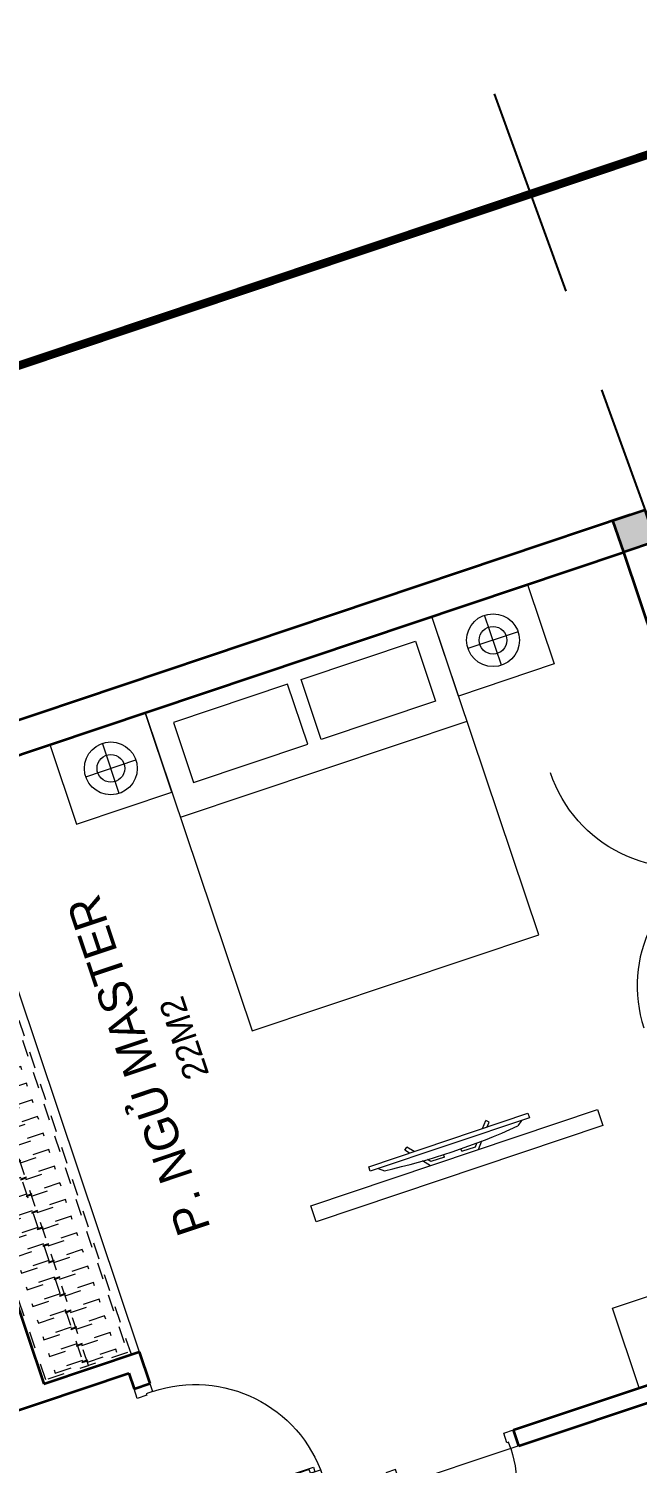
# Model space of a CAD drawing. Header units: metres. Extents: x 568332 to 569219, y 2065964 to 2066430.
# Drawn here: x 568590.76 to 568594.38, y 2066249.91 to 2066258.46 of the extents above; entities that cross this region are included whole.
import ezdxf

# ---------------------------------------------------------------- set-up
doc = ezdxf.new("R2010")
doc.units = ezdxf.units.M
for name, pattern in [('$AUDIT_BAD_LTYPE2', [0]), ('CENTER', [2, 1.25, -0.25, 0.25, -0.25]), ('HIDDEN', [0.375, 0.25, -0.125]), ('X-5M-G-MB PHONGNGU$0$HIDDEN2', [0.1875, 0.125, -0.0625])]:
    doc.linetypes.add(name, pattern=pattern)
doc.layers.get('0').update_dxf_attribs({"linetype": 'CONTINUOUS'})
for name, color, linetype, lineweight in [('-CENTER', 143, 'CENTER', 13), ('-CONCRETE', 1, 'CONTINUOUS', 35), ('-DOOR', 137, 'CONTINUOUS', 9), ('-FURNITURE', 46, 'CONTINUOUS', 9), ('-LINE2', 252, 'CONTINUOUS', 9), ('-WALL', 4, 'CONTINUOUS', 35), ('TEXT25', 2, 'CONTINUOUS', 13)]:
    doc.layers.add(name, color=color, linetype=linetype, lineweight=lineweight)
for name, color, linetype in [('-RANH GIOI LO DAT', 12, 'CONTINUOUS'), ('APOLIC', 7, 'CONTINUOUS'), ('RANHGIOI', 2, 'HIDDEN')]:
    doc.layers.add(name, color=color, linetype=linetype)
doc.styles.add('SVN_AVO_thuong', font='')
doc.styles.add('T1', font='', dxfattribs={"height": 200})
doc.styles.get('SVN_AVO_thuong').set_extended_font_data('SVN-Avo')
doc.styles.get('T1').set_extended_font_data('VNgeometric Light')

# ---------------------------------------------------------------- blocks, each defined once
blk = doc.blocks.new('*U252')
at = {"linetype": 'X-5M-G-MB PHONGNGU$0$HIDDEN2'}
for points in [[(0, 600.0000000004657), (0, 0), (3927.126403989389, -1.499470319333206e-09), (3927.126403989389, 599.9999999989661)], [(3907.126403989389, 579.9996613708928), (3907.126403989389, 19.99966137089297), (20, 20.00000000046566), (20, 580.0000000004657)], [(3907.126403989389, 286.6991212939751), (3907.126403989389, 313.0991212938819), (20, 313.0991212953813), (19.99999859370291, 286.6991212952417)], [(113.7817614636733, 319.1750910408318), (109.4317788550979, 319.1750910408318), (109.4317788550979, 280.441767644881), (113.7817614636733, 280.441767644881)], [(227.7817614636733, 319.1750910407849), (223.4317788550979, 319.1750910407849), (223.4317788550979, 280.4417676448341), (227.7817614636733, 280.4417676448341)], [(341.7817614636733, 319.175091040738), (337.4317788550979, 319.175091040738), (337.4317788550979, 280.4417676447872), (341.7817614636733, 280.4417676447872)], [(455.7817614636733, 319.1750910406911), (451.4317788550979, 319.1750910406911), (451.4317788550979, 280.4417676447403), (455.7817614636733, 280.4417676447403)], [(569.7817614636733, 319.1750910406442), (565.431778855098, 319.1750910406442), (565.431778855098, 280.4417676446934), (569.7817614636733, 280.4417676446934)], [(683.7817614636733, 319.1750910405973), (679.431778855098, 319.1750910405973), (679.431778855098, 280.4417676446465), (683.7817614636733, 280.4417676446465)], [(797.7817614636733, 319.1750910405504), (793.431778855098, 319.1750910405504), (793.431778855098, 280.4417676445996), (797.7817614636733, 280.4417676445996)], [(911.7817614636733, 319.1750910405035), (907.431778855098, 319.1750910405035), (907.431778855098, 280.4417676445527), (911.7817614636733, 280.4417676445527)], [(1025.781761463673, 319.1750910404566), (1021.431778855098, 319.1750910404566), (1021.431778855098, 280.4417676445057), (1025.781761463673, 280.4417676445057)], [(1139.781761463673, 319.1750910404097), (1135.431778855098, 319.1750910404097), (1135.431778855098, 280.4417676444588), (1139.781761463673, 280.4417676444588)], [(1253.781761463673, 319.1750910403628), (1249.431778855098, 319.1750910403628), (1249.431778855098, 280.4417676444119), (1253.781761463673, 280.4417676444119)], [(1367.781761463673, 319.1750910403159), (1363.431778855098, 319.1750910403159), (1363.431778855098, 280.441767644365), (1367.781761463673, 280.441767644365)], [(1481.781761463673, 319.175091040269), (1477.431778855098, 319.175091040269), (1477.431778855098, 280.4417676443181), (1481.781761463673, 280.4417676443181)], [(1595.781761463673, 319.175091040222), (1591.431778855098, 319.175091040222), (1591.431778855098, 280.4417676442712), (1595.781761463673, 280.4417676442712)], [(1709.781761463673, 319.1750910401751), (1705.431778855098, 319.1750910401751), (1705.431778855098, 280.4417676442243), (1709.781761463673, 280.4417676442243)], [(1823.781761463673, 319.1750910401282), (1819.431778855098, 319.1750910401282), (1819.431778855098, 280.4417676441774), (1823.781761463673, 280.4417676441774)], [(1937.781761463673, 319.1750910400813), (1933.431778855098, 319.1750910400813), (1933.431778855098, 280.4417676441305), (1937.781761463673, 280.4417676441305)], [(2051.781761463673, 319.1750910400344), (2047.431778855098, 319.1750910400344), (2047.431778855098, 280.4417676440836), (2051.781761463673, 280.4417676440836)], [(2165.781761463673, 319.1750910399875), (2161.431778855098, 319.1750910399875), (2161.431778855098, 280.4417676440366), (2165.781761463673, 280.4417676440366)], [(2279.781761463673, 319.1750910399406), (2275.431778855098, 319.1750910399406), (2275.431778855098, 280.4417676439897), (2279.781761463673, 280.4417676439897)], [(2393.781761463673, 319.1750910398937), (2389.431778855098, 319.1750910398937), (2389.431778855098, 280.4417676439429), (2393.781761463673, 280.4417676439429)], [(2507.781761463673, 319.1750910398468), (2503.431778855098, 319.1750910398468), (2503.431778855098, 280.441767643896), (2507.781761463673, 280.441767643896)], [(2621.781761463673, 319.1750910397999), (2617.431778855098, 319.1750910397999), (2617.431778855098, 280.4417676438491), (2621.781761463673, 280.4417676438491)], [(2735.781761463673, 319.1750910397529), (2731.431778855098, 319.1750910397529), (2731.431778855098, 280.4417676438021), (2735.781761463673, 280.4417676438021)], [(2849.781761463673, 319.175091039706), (2845.431778855098, 319.175091039706), (2845.431778855098, 280.4417676437552), (2849.781761463673, 280.4417676437552)], [(2963.781761463673, 319.1750910396592), (2959.431778855098, 319.1750910396592), (2959.431778855098, 280.4417676437083), (2963.781761463673, 280.4417676437083)], [(3077.781761463673, 319.1750910396123), (3073.431778855098, 319.1750910396123), (3073.431778855098, 280.4417676436614), (3077.781761463673, 280.4417676436614)], [(3191.781761463673, 319.1750910395654), (3187.431778855098, 319.1750910395654), (3187.431778855098, 280.4417676436145), (3191.781761463673, 280.4417676436145)], [(3305.781761463673, 319.1750910395184), (3301.431778855098, 319.1750910395184), (3301.431778855098, 280.4417676435676), (3305.781761463673, 280.4417676435676)], [(3419.781761463673, 319.1750910394715), (3415.431778855098, 319.1750910394715), (3415.431778855098, 280.4417676435207), (3419.781761463673, 280.4417676435207)], [(3533.781761463673, 319.1750910394246), (3529.431778855098, 319.1750910394246), (3529.431778855098, 280.4417676434738), (3533.781761463673, 280.4417676434738)], [(3647.781761463673, 319.1750910393777), (3643.431778855098, 319.1750910393777), (3643.431778855098, 280.4417676434269), (3647.781761463673, 280.4417676434269)], [(3761.781761463673, 319.1750910393308), (3757.431778855098, 319.1750910393308), (3757.431778855098, 280.44176764338), (3761.781761463673, 280.44176764338)], [(3875.781761463673, 319.1750910392839), (3871.431778855098, 319.1750910392839), (3871.431778855098, 280.441767643333), (3875.781761463673, 280.441767643333)]]:
    blk.add_lwpolyline(points, close=True, dxfattribs=at)
for points in [[(122.2409142897814, 313.1103512093413), (122.2409142897814, 515.2497102723445), (100.1765458012815, 515.2497102723445), (100.1765458012815, 313.1103512093413)], [(236.2409142897814, 313.1103512092944), (236.2409142897814, 515.2497102722975), (214.1765458012815, 515.2497102722975), (214.1765458012815, 313.1103512092944)], [(350.2409142897814, 313.1103512092475), (350.2409142897814, 515.2497102722507), (328.1765458012815, 515.2497102722507), (328.1765458012815, 313.1103512092475)], [(464.2409142897814, 313.1103512092006), (464.2409142897814, 515.2497102722037), (442.1765458012815, 515.2497102722037), (442.1765458012815, 313.1103512092006)], [(578.2409142897814, 313.1103512091537), (578.2409142897814, 515.2497102721569), (556.1765458012815, 515.2497102721569), (556.1765458012815, 313.1103512091537)], [(692.2409142897814, 313.1103512091068), (692.2409142897814, 515.24971027211), (670.1765458012815, 515.24971027211), (670.1765458012815, 313.1103512091068)], [(806.2409142897814, 313.1103512090599), (806.2409142897814, 515.249710272063), (784.1765458012815, 515.249710272063), (784.1765458012815, 313.1103512090599)], [(920.2409142897814, 313.110351209013), (920.2409142897814, 515.2497102720162), (898.1765458012815, 515.2497102720162), (898.1765458012815, 313.110351209013)], [(1034.240914289781, 313.1103512089661), (1034.240914289781, 515.2497102719692), (1012.176545801281, 515.2497102719692), (1012.176545801281, 313.1103512089661)], [(1148.240914289781, 313.1103512089192), (1148.240914289781, 515.2497102719224), (1126.176545801281, 515.2497102719224), (1126.176545801281, 313.1103512089192)], [(1262.240914289781, 313.1103512088723), (1262.240914289781, 515.2497102718754), (1240.176545801281, 515.2497102718754), (1240.176545801281, 313.1103512088723)], [(1376.240914289781, 313.1103512088254), (1376.240914289781, 515.2497102718285), (1354.176545801281, 515.2497102718285), (1354.176545801281, 313.1103512088254)], [(1490.240914289781, 313.1103512087785), (1490.240914289781, 515.2497102717816), (1468.176545801281, 515.2497102717816), (1468.176545801281, 313.1103512087785)], [(1604.240914289781, 313.1103512087315), (1604.240914289781, 515.2497102717347), (1582.176545801281, 515.2497102717347), (1582.176545801281, 313.1103512087315)], [(1718.240914289781, 313.1103512086846), (1718.240914289781, 515.2497102716878), (1696.176545801281, 515.2497102716878), (1696.176545801281, 313.1103512086846)], [(1832.240914289781, 313.1103512086377), (1832.240914289781, 515.2497102716409), (1810.176545801281, 515.2497102716409), (1810.176545801281, 313.1103512086377)], [(1946.240914289781, 313.1103512085908), (1946.240914289781, 515.2497102715939), (1924.176545801281, 515.2497102715939), (1924.176545801281, 313.1103512085908)], [(2060.240914289781, 313.1103512085439), (2060.240914289781, 515.2497102715471), (2038.176545801281, 515.2497102715471), (2038.176545801281, 313.1103512085439)], [(2174.240914289781, 313.110351208497), (2174.240914289781, 515.2497102715001), (2152.176545801281, 515.2497102715001), (2152.176545801281, 313.110351208497)], [(2288.240914289781, 313.1103512084501), (2288.240914289781, 515.2497102714533), (2266.176545801281, 515.2497102714533), (2266.176545801281, 313.1103512084501)], [(2402.240914289781, 313.1103512084032), (2402.240914289781, 515.2497102714063), (2380.176545801281, 515.2497102714063), (2380.176545801281, 313.1103512084032)], [(2516.240914289781, 313.1103512083563), (2516.240914289781, 515.2497102713594), (2494.176545801281, 515.2497102713594), (2494.176545801281, 313.1103512083563)], [(2630.240914289781, 313.1103512083094), (2630.240914289781, 515.2497102713126), (2608.176545801281, 515.2497102713126), (2608.176545801281, 313.1103512083094)], [(2744.240914289781, 313.1103512082624), (2744.240914289781, 515.2497102712656), (2722.176545801281, 515.2497102712656), (2722.176545801281, 313.1103512082624)], [(2858.240914289781, 313.1103512082155), (2858.240914289781, 515.2497102712188), (2836.176545801281, 515.2497102712188), (2836.176545801281, 313.1103512082155)], [(2972.240914289781, 313.1103512081687), (2972.240914289781, 515.2497102711718), (2950.176545801281, 515.2497102711718), (2950.176545801281, 313.1103512081687)], [(3086.240914289781, 313.1103512081218), (3086.240914289781, 515.2497102711249), (3064.176545801281, 515.2497102711249), (3064.176545801281, 313.1103512081218)], [(3200.240914289781, 313.1103512080749), (3200.240914289781, 515.249710271078), (3178.176545801281, 515.249710271078), (3178.176545801281, 313.1103512080749)], [(3314.240914289781, 313.1103512080279), (3314.240914289781, 515.2497102710311), (3292.176545801281, 515.2497102710311), (3292.176545801281, 313.1103512080279)], [(3428.240914289781, 313.110351207981), (3428.240914289781, 515.2497102709842), (3406.176545801281, 515.2497102709842), (3406.176545801281, 313.110351207981)], [(3542.240914289781, 313.1103512079341), (3542.240914289781, 515.2497102709373), (3520.176545801281, 515.2497102709373), (3520.176545801281, 313.1103512079341)], [(3656.240914289781, 313.1103512078872), (3656.240914289781, 515.2497102708903), (3634.176545801281, 515.2497102708903), (3634.176545801281, 313.1103512078872)], [(3770.240914289781, 313.1103512078403), (3770.240914289781, 515.2497102708435), (3748.176545801281, 515.2497102708435), (3748.176545801281, 313.1103512078403)], [(3884.240914289781, 313.1103512077934), (3884.240914289781, 515.2497102707965), (3862.176545801281, 515.2497102707965), (3862.176545801281, 313.1103512077934)], [(100.1765458012815, 286.7103512094345), (100.1765458012815, 92.0852110228024), (122.2409142897814, 92.0852110228024), (122.2409142897814, 286.7103512094345)], [(214.1765458012815, 286.7103512093876), (214.1765458012815, 92.08521102275549), (236.2409142897814, 92.08521102275549), (236.2409142897814, 286.7103512093876)], [(328.1765458012815, 286.7103512093407), (328.1765458012815, 92.08521102270858), (350.2409142897814, 92.08521102270858), (350.2409142897814, 286.7103512093407)], [(442.1765458012815, 286.7103512092938), (442.1765458012815, 92.08521102266168), (464.2409142897814, 92.08521102266168), (464.2409142897814, 286.7103512092938)], [(556.1765458012815, 286.7103512092469), (556.1765458012815, 92.08521102261477), (578.2409142897814, 92.08521102261477), (578.2409142897814, 286.7103512092469)], [(670.1765458012815, 286.7103512092), (670.1765458012815, 92.08521102256786), (692.2409142897814, 92.08521102256786), (692.2409142897814, 286.7103512092)], [(784.1765458012815, 286.7103512091531), (784.1765458012815, 92.08521102252095), (806.2409142897814, 92.08521102252095), (806.2409142897814, 286.7103512091531)], [(898.1765458012815, 286.7103512091062), (898.1765458012815, 92.08521102247404), (920.2409142897814, 92.08521102247404), (920.2409142897814, 286.7103512091062)], [(1012.176545801281, 286.7103512090592), (1012.176545801281, 92.08521102242715), (1034.240914289781, 92.08521102242715), (1034.240914289781, 286.7103512090592)], [(1126.176545801281, 286.7103512090123), (1126.176545801281, 92.08521102238024), (1148.240914289781, 92.08521102238024), (1148.240914289781, 286.7103512090123)], [(1240.176545801281, 286.7103512089654), (1240.176545801281, 92.08521102233333), (1262.240914289781, 92.08521102233333), (1262.240914289781, 286.7103512089654)], [(1354.176545801281, 286.7103512089186), (1354.176545801281, 92.08521102228642), (1376.240914289781, 92.08521102228642), (1376.240914289781, 286.7103512089186)], [(1468.176545801281, 286.7103512088717), (1468.176545801281, 92.0852110222395), (1490.240914289781, 92.0852110222395), (1490.240914289781, 286.7103512088717)], [(1582.176545801281, 286.7103512088247), (1582.176545801281, 92.0852110221926), (1604.240914289781, 92.0852110221926), (1604.240914289781, 286.7103512088247)], [(1696.176545801281, 286.7103512087778), (1696.176545801281, 92.0852110221457), (1718.240914289781, 92.0852110221457), (1718.240914289781, 286.7103512087778)], [(1810.176545801281, 286.7103512087309), (1810.176545801281, 92.08521102209879), (1832.240914289781, 92.08521102209879), (1832.240914289781, 286.7103512087309)], [(1924.176545801281, 286.710351208684), (1924.176545801281, 92.08521102205188), (1946.240914289781, 92.08521102205188), (1946.240914289781, 286.710351208684)], [(2038.176545801281, 286.7103512086371), (2038.176545801281, 92.08521102200497), (2060.240914289781, 92.08521102200497), (2060.240914289781, 286.7103512086371)], [(2152.176545801281, 286.7103512085902), (2152.176545801281, 92.08521102195806), (2174.240914289781, 92.08521102195806), (2174.240914289781, 286.7103512085902)], [(2266.176545801281, 286.7103512085433), (2266.176545801281, 92.08521102191116), (2288.240914289781, 92.08521102191116), (2288.240914289781, 286.7103512085433)], [(2380.176545801281, 286.7103512084964), (2380.176545801281, 92.08521102186425), (2402.240914289781, 92.08521102186425), (2402.240914289781, 286.7103512084964)], [(2494.176545801281, 286.7103512084495), (2494.176545801281, 92.08521102181734), (2516.240914289781, 92.08521102181734), (2516.240914289781, 286.7103512084495)], [(2608.176545801281, 286.7103512084026), (2608.176545801281, 92.08521102177043), (2630.240914289781, 92.08521102177043), (2630.240914289781, 286.7103512084026)], [(2722.176545801281, 286.7103512083556), (2722.176545801281, 92.08521102172352), (2744.240914289781, 92.08521102172352), (2744.240914289781, 286.7103512083556)], [(2836.176545801281, 286.7103512083087), (2836.176545801281, 92.08521102167663), (2858.240914289781, 92.08521102167663), (2858.240914289781, 286.7103512083087)], [(2950.176545801281, 286.7103512082618), (2950.176545801281, 92.08521102162972), (2972.240914289781, 92.08521102162972), (2972.240914289781, 286.7103512082618)], [(3064.176545801281, 286.7103512082149), (3064.176545801281, 92.08521102158281), (3086.240914289781, 92.08521102158281), (3086.240914289781, 286.7103512082149)], [(3178.176545801281, 286.710351208168), (3178.176545801281, 92.0852110215359), (3200.240914289781, 92.0852110215359), (3200.240914289781, 286.710351208168)], [(3292.176545801281, 286.7103512081211), (3292.176545801281, 92.08521102148899), (3314.240914289781, 92.08521102148899), (3314.240914289781, 286.7103512081211)], [(3406.176545801281, 286.7103512080742), (3406.176545801281, 92.08521102144209), (3428.240914289781, 92.08521102144209), (3428.240914289781, 286.7103512080742)], [(3520.176545801281, 286.7103512080273), (3520.176545801281, 92.08521102139518), (3542.240914289781, 92.08521102139518), (3542.240914289781, 286.7103512080273)], [(3634.176545801281, 286.7103512079804), (3634.176545801281, 92.08521102134827), (3656.240914289781, 92.08521102134827), (3656.240914289781, 286.7103512079804)], [(3748.176545801281, 286.7103512079335), (3748.176545801281, 92.08521102130136), (3770.240914289781, 92.08521102130136), (3770.240914289781, 286.7103512079335)], [(3862.176545801281, 286.7103512078866), (3862.176545801281, 92.08521102125445), (3884.240914289781, 92.08521102125445), (3884.240914289781, 286.7103512078866)]]:
    blk.add_lwpolyline(points, dxfattribs=at)
blk = doc.blocks.new('A$C8a974c9c')
for p, q in [((1750.087982669494, 2957.416116623174), (1750.087982669657, 2642.58393779996)), ((1592.671893257969, 2800.000027211493), (1907.504072081182, 2800.000027211652)), ((1342.999452652235, 2500.000027214177), (1342.999452652119, 700.000027214177)), ((1750.087982669345, 242.5839378051005), (1750.087982669549, 557.4161166283138)), ((1592.67189325784, 400.0000272168018), (1907.504072081053, 400.0000272166017))]:
    blk.add_line(p, q)
for points in [[(1999.999452652235, 3100.000027209127), (1500.176512686827, 3100.000027209127), (1500.176512686827, 2500.000027214177), (1999.999452652235, 2500.000027214177)], [(1890.999452652235, 2360.000027214177), (1514.499452652235, 2360.000027214177), (1514.499452652148, 1642.500027214177), (1890.999452652148, 1642.500027214177)], [(1890.99945265209, 840.000027214177), (1514.49945265209, 840.000027214177), (1514.499452652148, 1557.500027214177), (1890.999452652148, 1557.500027214177)], [(1999.999452652119, 100.0000272192265), (1500.17651268671, 100.0000272192265), (1500.17651268671, 700.000027214177), (1999.999452652119, 700.000027214177)]]:
    blk.add_lwpolyline(points, close=True)
blk.add_lwpolyline([(1999.999452652235, 2500.000027214177), (-0.0005473477649502456, 2500.000027214177), (-0.0005473478813655674, 700.000027214177), (1999.999452652119, 700.000027214177), (1999.999452652235, 2500.000027214177)])
for centre, radius in [((1750.087982669561, 2800.000027211581), 157.4160894116067), ((1750.087982669561, 2800.000027211581), 82.41608941160666), ((1750.087982669432, 400.0000272166926), 157.4160894116067), ((1750.087982669432, 400.0000272166926), 82.41608941160666)]:
    blk.add_circle(centre, radius)
blk = doc.blocks.new('*U149')
at = {"linetype": '$AUDIT_BAD_LTYPE2'}
for p, q in [((70, 100), (70, 699.9999999999982)), ((90, 699.9999999999982), (90, 100))]:
    blk.add_line(p, q, dxfattribs=at)
for points in [[(50, 699.9999999999982), (90, 699.9999999999982), (90, 799.9999999999982), (50, 799.9999999999982), (50, 699.9999999999982)], [(50, 702.9059272893337), (50, 100)], [(50, 100), (90, 100), (90, 0), (50, 0), (50, 100)]]:
    blk.add_lwpolyline(points)
for points in [[(118.2698876160139, 594.5156181119073), (118.2698876160139, 764.1349438079906), (90, 764.1349438079906), (90, 735.8650561920058), (112.6159100928053, 735.8650561920058), (112.6159100928053, 594.5156181119073)], [(0, 0), (50, 0), (50, -40), (60, -40), (60, -99.99999999999272), (0, -99.99999999999272)], [(899.9999999999982, 1.3252863207713e-28), (849.9999999999982, 1.3252863207713e-28), (849.9999999999982, -40.00000000000001), (839.9999999999982, -40.00000000000001), (839.9999999999982, -99.99999999999272), (899.9999999999982, -99.99999999999272)]]:
    blk.add_lwpolyline(points, close=True)
at = {"linetype": '$AUDIT_BAD_LTYPE2', "ltscale": 0.3}
blk.add_arc((50, 0), 799.9999999999982, 0, 90, dxfattribs=at)
blk = doc.blocks.new('*U18')
at = {"linetype": '$AUDIT_BAD_LTYPE2'}
for p, q in [((70, 100), (69.99999999999999, 599.9999999999982)), ((89.99999999999999, 599.9999999999982), (90, 100))]:
    blk.add_line(p, q, dxfattribs=at)
for points in [[(49.99999999999999, 599.9999999999982), (89.99999999999999, 599.9999999999982), (89.99999999999999, 699.9999999999982), (49.99999999999999, 699.9999999999982), (49.99999999999999, 599.9999999999982)], [(49.99999999999999, 602.9059272893337), (50, 100)], [(50, 100), (90, 100), (90, 0), (50, 0), (50, 100)]]:
    blk.add_lwpolyline(points)
for points in [[(118.2698876160139, 494.5156181119073), (118.2698876160139, 664.1349438079906), (89.99999999999999, 664.1349438079906), (89.99999999999999, 635.8650561920058), (112.6159100928053, 635.8650561920058), (112.6159100928053, 494.5156181119073)], [(0, 0), (50, 0), (50, -40), (60, -40), (60, -100.0001724930698), (0, -100.0001724930698)], [(799.9999999999982, 7.105427357601134e-15), (749.9999999999982, 7.105427357601134e-15), (749.9999999999982, -40), (739.9999999999982, -40), (739.9999999999982, -100.0001724930698), (799.9999999999982, -100.0001724930698)]]:
    blk.add_lwpolyline(points, close=True)
at = {"linetype": '$AUDIT_BAD_LTYPE2', "ltscale": 0.3}
blk.add_arc((50, 0), 699.9999999999982, 0, 90, dxfattribs=at)
blk = doc.blocks.new('XR.MB.LM123$0$tvi 1')
blk.add_lwpolyline([(28.54445810673496, -2.291926648467779e-10), (28.54445810673496, -999.9999999999964), (-7.275957614183426e-12, -1000), (0, 0)], close=True)
for points in [[(28.54445810680045, -50.31958968611434), (52.37372755713295, -80.86315460130209)], [(-24.09820395050338, -235.5599978379832), (-39.09879504836863, -251.7939635238108)], [(0, -284.7849796677438), (-39.09879504836863, -251.7939635238108)], [(0, -255.9952397129928), (-24.09820395050338, -235.5599978379832)], [(69.66229681991535, -315.0836646851385), (111.1934016081432, -350.2927865858655), (111.193401608034, -649.712917566063), (69.68611289083492, -684.9110379843005)], [(89.09002233762294, -445.7449799550195), (89.09002233762294, -359.9578938602899), (70.91298945683957, -344.6203678706661)], [(89.09002233762294, -445.7449799550195), (73.49991829216015, -445.7449799550232)], [(89.09002233768115, -554.2550200447404), (89.09002233773936, -640.0421061392371), (70.91298945678864, -655.3796321293303)], [(89.09002233768115, -554.2550200447404), (73.49991829216015, -554.2550200447404)], [(0, -715.2150203320198), (-39.09879504836863, -748.2060364759491)], [(-24.09820395050338, -764.4400021620095), (-39.09879504836863, -748.2060364759491)], [(0, -744.004760287), (-24.09820395050338, -764.4400021620095)], [(28.54445810674224, -949.680410313882), (52.37372755713295, -919.1368453984578)]]:
    blk.add_lwpolyline(points)
blk.add_arc((-4025.16618952866, -499.9999999999964), 4099.025185406737, 354.1310878512652, 5.868912148527433)
blk = doc.blocks.new('A$C5C575821')
at = {"layer": '-CONCRETE'}
h = blk.add_hatch(color=256, dxfattribs=at)
h.dxf.hatch_style = 1
h.paths.add_polyline_path([(-0.00237559899687767, 200.0000000000146), (-0.00237559899687767, 1.455191522836685e-11), (199.9976244010031, 1.455191522836685e-11), (199.9976244010031, 200.0000000000146)])
blk.add_lwpolyline([(-0.00237559899687767, 1.455191522836685e-11), (199.9976244010031, 1.455191522836685e-11), (199.9976244010031, 200.0000000000146), (-0.00237559899687767, 200.0000000000146)], close=True, dxfattribs=at)
blk = doc.blocks.new('*U249')
at = {"ltscale": 0.3}
for points in [[(1072.649999999477, 0, 0.4142135623730951), (50, 1022.649999999476, 0.4142135623730951)], [(1072.649999999477, 0, -0.4142135623730951), (2040.999999998941, 968.3499999994647, -0.4142135623730951)]]:
    blk.add_lwpolyline(points, format="xyb", dxfattribs=at)
for points in [[(851.5549456553739, 462.777963644406), (136.6025403784438, 50)], [(849.0383388012589, 461.3249999997382), (869.0383388012589, 426.6839838483607), (955.6408791797028, 476.6839838483607), (935.6408791797028, 511.3249999997382), (849.0383388012589, 461.3249999997382)], [(1288.986840623188, 434.1749999997324), (1268.986840623188, 399.5339838483549), (1182.384300244744, 449.5339838483549), (1202.384300244744, 484.1749999997324), (1288.986840623188, 434.1749999997324)], [(1286.470233769073, 435.6279636444002), (1954.397459620498, 50)], [(136.6025403784438, 50), (156.6025403784438, 15.35898384862245), (70, -34.64101615137755), (50, 0), (136.6025403784438, 50)], [(1954.397459620498, 50), (1934.397459620498, 15.35898384862253), (2020.999999998941, -34.64101615137747), (2040.999999998941, 0), (1954.397459620498, 50)]]:
    blk.add_lwpolyline(points)
for points in [[(743.5512405756662, 433.0652498932919), (890.4458856012608, 517.8749127413336), (904.5808294092677, 493.3924719037344), (880.0983885716938, 479.257528095742), (868.7904335252912, 498.8434807658163), (746.3782293372705, 428.1687617257671)], [(0, 0), (50, 0), (50, -40), (60, -40), (60, -245.9999999543969), (0, -245.9999999543969)], [(2090.999999998941, 0), (2040.999999998941, 0), (2040.999999998941, -40), (2030.999999998941, -40), (2030.999999998941, -245.9999999543969), (2090.999999998941, -245.9999999543969)]]:
    blk.add_lwpolyline(points, close=True)
at = {"layer": 'APOLIC', "linetype": '$AUDIT_BAD_LTYPE2'}
for p, q in [((146.6025403784438, 32.67949192431123), (859.0383388012589, 444.0044919240494)), ((869.0383388012589, 426.6839838483607), (156.6025403784438, 15.35898384862245)), ((1268.986840623188, 399.5339838483549), (1934.397459620498, 15.35898384862253)), ((1944.397459620498, 32.67949192431138), (1278.986840623188, 416.8544919240438))]:
    blk.add_line(p, q, dxfattribs=at)
blk = doc.blocks.new('M16-T3')
at = {"layer": '-FURNITURE'}
blk.add_line((201836.3422502656, 35723.40892855286), (198236.4763799447, 35723.40892855286), dxfattribs=at)
for points in [[(198736.4763799447, 32677.77251135487), (198636.4763799447, 32677.77251135487), (198636.4763799447, 34477.77251135487), (198736.4763799447, 34477.77251135487)], [(197586.3959103346, 31476.13205724777), (197086.3959103346, 31476.1320572473), (197086.3422502656, 32969.7530519266), (197586.3422502656, 32969.75305192707)]]:
    blk.add_lwpolyline(points, close=True, dxfattribs=at)
at = {"layer": '-LINE2'}
blk.add_line((196986.3422502656, 33760.45728659559), (196986.3422502656, 34560.45728659559), dxfattribs=at)
at = {"layer": '-RANH GIOI LO DAT', "linetype": 'HIDDEN', "ltscale": 10, "const_width": 50}
blk.add_lwpolyline([(204036.3446252802, 28918.3209899721), (204036.3446250929, 46573.4276598905), (195036.3446258684, 46573.42766000016), (195036.3446263599, 28708.93076681381)], close=True, dxfattribs=at)
at = {"layer": '-WALL'}
for p, q in [((198136.4763799447, 38691.96297697419), (198136.4763799448, 35823.40892855286)), ((202036.3422502656, 37373.89255764171), (202036.3422502656, 31365.59036435814)), ((201836.3422502656, 36323.40892855286), (198236.4763799447, 36323.40892855286)), ((198236.4763799447, 36323.40892855286), (198236.4763799447, 35723.40892855286)), ((201836.3422502656, 36323.40892855286), (201836.3474123564, 31473.51783927576)), ((198136.4763799448, 35823.40892855286), (198036.4763799448, 35823.40892855286)), ((198036.4763799448, 35823.40892855286), (198036.4763799448, 35723.40892855286)), ((198236.4763799447, 35723.40892855286), (198036.4763799448, 35723.40892855286)), ((196986.3422502656, 33760.45728659559), (196986.4453075374, 31476.8039819447)), ((196986.3422502656, 33760.45728659559), (197086.3422502656, 33760.45728659559)), ((197086.3422502656, 33760.45728659559), (197086.396474676, 31476.50767012856)), ((200769.8933129779, 31473.60044826836), (201836.3466514476, 31473.5178393347))]:
    blk.add_line(p, q, dxfattribs=at)
at = {"layer": '-DOOR', "xscale": -1}
for name, p, rotation in [('*U149', (197136.4763799448, 35723.40892855286), 180), ('*U18', (196986.3422502656, 34560.45728659559), 90)]:
    blk.add_blockref(name, p, dxfattribs=dict(at, rotation=rotation))
at = {"layer": '-DOOR', "xscale": -0.8130081300813007, "yscale": 0.8130081300813007, "zscale": 0.8130081300813007, "rotation": 0.0006296220342694171}
blk.add_blockref('*U249', (200769.7217263269, 31473.54649461647), dxfattribs=at)
at = {"layer": '-FURNITURE', "extrusion": (0, 0, -1), "xscale": -0.916666666665974, "yscale": 0.916666666665974, "zscale": -0.916666666665974, "rotation": 180}
blk.add_blockref('*U252', (-201836.3422502656, 36323.40892855286), dxfattribs=at)
at = {"layer": '-FURNITURE'}
blk.add_blockref('A$C8a974c9c', (199836.3427976146, 31977.77248414022), dxfattribs=at)
at = {"layer": '-FURNITURE', "extrusion": (0, 0, -1), "xscale": -1, "rotation": 180.0036897224084}
blk.add_blockref('XR.MB.LM123$0$tvi 1', (-198847.6375822364, 33077.76249970424), dxfattribs=at)
at = {"layer": '-WALL', "xscale": -1}
blk.add_blockref('A$C5C575821', (202036.3442758486, 31273.51783933468), dxfattribs=at)
at = {"layer": 'TEXT25'}
for s, height, style, p in [('P. NGỦ MASTER', 200, 'SVN_AVO_thuong', (198800.0142679418, 35085.03197308535)), ('22M2', 150, 'T1', (199672.5944825615, 34801.7635869698))]:
    blk.add_text(s, height=height, rotation=1.005123984043621e-08, dxfattribs=dict(at, style=style)).set_placement(p)
blk = doc.blocks.new('M10-T3')
at = {"layer": '-RANH GIOI LO DAT', "linetype": 'HIDDEN', "ltscale": 10, "const_width": 50.00000000000001}
blk.add_lwpolyline([(204763.3220129013, -368087.9838423729), (204763.3220133781, -350637.9838423729), (195763.3220129013, -350637.9838423729), (195763.3220129013, -368297.9838423729)], close=True, dxfattribs=at)
at = {"layer": '-FURNITURE', "xscale": -1, "rotation": 359.9999999999607}
blk.add_blockref('A$C8a974c9c', (199963.3190904302, -365065.6476283946), dxfattribs=at)

msp = doc.modelspace()

# ---------------------------------------------------------------- block references
at = {"layer": '-CENTER', "xscale": 0.001, "yscale": 0.001, "zscale": 0.001, "rotation": 108.5514997314972}
msp.add_blockref('M16-T3', (568688.3525919016, 2066074.005755737), dxfattribs=at)

# ---------------------------------------------------------------- next in the draw order: block references
at = {"layer": '-WALL', "color": 2, "true_color": 0xf1eb1f, "xscale": 0.001, "yscale": 0.001, "zscale": 0.001, "rotation": 108.5514997312329}
msp.add_blockref('M10-T3', (568309.1487571434, 2065955.473277734), dxfattribs=at)

# ---------------------------------------------------------------- next in the draw order: linework, layer by layer
at = {"layer": 'RANHGIOI', "color": 12, "ltscale": 5}
msp.add_line((568586.5135044551, 2066277.467835202), (568600.8800972683, 2066237.746510637), dxfattribs=at)

doc.saveas('drawing.dxf')
